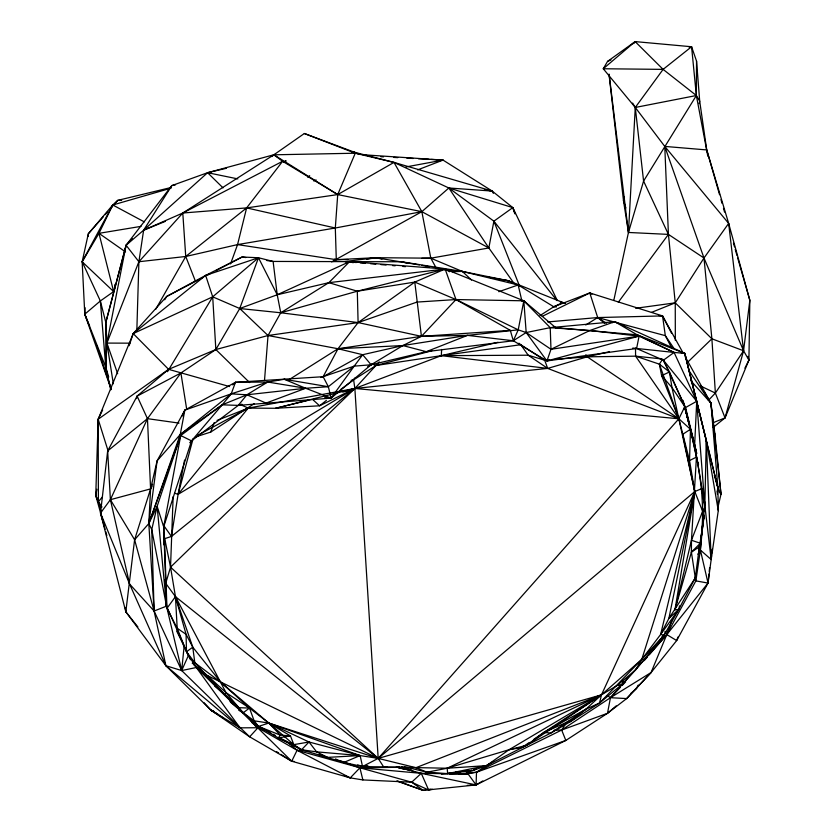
<?xml version="1.0" encoding="UTF-8"?>
<svg xmlns="http://www.w3.org/2000/svg" width="832" height="832" viewBox="0 0 832 832"><rect width="100%" height="100%" fill="white"/><g stroke="black" fill="none" stroke-linecap="round" stroke-linejoin="round"><path stroke-width="1.25" d="M275.215 154.388L207.605 172.702L171.798 185.598L126.09 245.253L105.82 322.483L105.778 367.234L110.708 389.771M441.449 774.166L472.982 770.546L486.502 765.638L550.888 733.034L570.846 721.386L599.57 702.988L621.598 684.746L635.554 669.947L664.113 635.149L678.725 609.419L695.302 577.855L691.402 552.157L691.465 540.259L696.446 457.111L689.853 426.785M707.834 156.281L696.363 95.524L696.54 61.079L691.579 46.748L635.149 41.6L607.547 61.402L603.273 68.754L635.274 107.463L664.768 146.411L728.655 223.402L749.84 300.3L748.925 360.1L725.046 417.893L713.086 427.45M136.843 330.262L138.892 261.726L143.624 230.194L171.798 185.598L175.562 184.808M105.092 529.246L95.753 495.477L98.166 419.234L133.214 333.59L166.691 296.452L205.65 275.402L242.081 257.015L258.492 257.754L273.104 261.435L401.596 261.768L462.363 271.43L508.643 280.779L565.292 303.462M396.729 780.998L423.218 790.4L476.091 784.93L476.497 772.2L492.783 761.748M704.964 501.946L700.378 550.025L695.874 580.882L666.786 634.577L651.061 672.558L626.652 698.578L607.495 713.305L565.833 740.438L476.091 784.93L467.376 785.325M173.139 496.642L170.529 567.154L175.458 596.658L186.077 634.327L192.774 647.202L221.01 682.469L249.475 708.063L268.798 723.06L293.842 744.63L301.548 749.736L343.762 762.466L362.523 766.522L447.169 768.238L486.502 765.638L489.705 763.537M85.072 307.715L84.781 314.205L111.249 389.522M88.213 236.35L88.327 233.761L112.767 204.984L117.738 200.356L170.82 187.574M334.838 261.498L334.953 258.918M103.459 216.58L88.327 233.761L82.16 261.768L100.35 300.966L105.82 322.483L106.902 343.086L105.778 367.234L108.701 377.052M607.339 695.614L610.459 697.694L626.652 698.578L651.061 672.558L676.666 640.567L708.032 583.076L711.173 559.551L704.85 505.617L694.647 445.099L696.717 401.284L684.798 353.371L614.796 321.672L550.222 327.652L526.178 332.54L513.313 340.756L426.275 351.686L371.124 364.77L354.193 366.142L320.684 377.499M717.506 509.205L721.011 494.135L717.881 487.729L684.798 353.371L637.125 334.807L555.641 327.642L523.827 300.81L455.988 299.551L416.988 302.078L358.103 322.577L268.029 335.525L215.842 349.544L168.584 369.346L137.124 396.105L147.462 418.662L150.582 488.894L148.824 523.557L154.097 611.01L165.901 665.735L211.068 710.247L249.652 736.819L291.72 761.218L350.272 777.878L362.866 779.927L411.684 782.205L428.626 790.026L432.39 789.266M342.857 392.09L354.869 388.471L441.314 355.67L441.636 349.44M719.555 194.667L706.732 149.926L699.702 101.171L696.363 95.524L691.579 46.748L663.104 69.378L635.274 107.463L628.451 232.461L613.818 300.321M698.61 550.358L700.357 543.244C706.306 504.057 699.338 464.87 689.572 426.941M333.164 261.57L336.294 259.688L335.317 227.999L337.719 194.584L355.264 153.223L354.526 152.266L304.356 133.505L273.863 154.804L182.79 213.023L143.624 230.194L126.09 245.253L105.82 322.483M264.503 380.536L268.029 335.525L280.748 312.77L328.858 282.662L349.575 261.643L445.13 269.027L523.827 300.81L550.222 327.652L589.732 330.533L639.09 336.128L674.076 352.435L684.798 353.371L717.881 487.729L718.276 510.65L711.173 559.551L700.378 550.025L701.303 538.502M701.511 535.933L701.719 533.374M702.125 528.258L702.333 525.689M703.466 511.607L703.674 509.049M163.925 524.274L163.706 544.804M533.468 739.606L543.837 732.451L585.926 709.218L599.57 702.988L641.784 659.37L660.629 634.483L668.886 618.446L695.302 577.855L699.722 544.086M711.526 555.703L711.173 559.551L706.274 440.055L696.717 401.284L674.076 352.435L637.125 334.807L614.796 321.672L589.732 330.533L550.982 349.294L546.957 360.942L513.313 340.756L467.48 335.379L421.429 336.346L338.01 348.743L268.029 335.525L239.741 308.516L212.701 296.826L133.214 333.59L129.095 345.738M711.766 553.145L712.13 549.297M717.288 494.135L717.881 487.729L710.923 403.125L685.162 356.689M268.705 731.453L257.962 727.74L249.652 736.819L181.688 670.55L184.163 645.954L166.525 606.143L151.757 529.558L148.824 523.557L157.123 460.782L184.85 410.124L235.477 382.283L323.128 376.709L362.69 354.713L402.886 345.561L467.48 335.379L518.222 329.836L526.178 332.54L550.982 349.294L639.09 336.128L636.594 348.514L546.957 360.942L526.178 332.54L523.827 300.81L521.269 300.425M708.968 574.049L708.032 583.076L666.786 634.577L649.241 654.846M709.238 571.48L709.634 567.611M717.35 492.877L717.881 487.729L714.334 475.322M114.369 289.401L114.91 284.388M439.972 269.402L445.13 269.027L455.988 299.551L421.429 336.346L402.886 345.561L371.124 364.77L362.69 354.713L354.193 366.142L328.349 386.714L284.242 379.278L267.706 382.034L231.213 393.858L180.253 434.512L157.123 460.782L150.582 488.894L134.607 539.76L125.809 611.78L165.901 665.735L239.949 727.844L257.962 727.74L297.066 750.287L350.272 777.878L359.913 767.822L361.088 765.71M684.289 409.022L684.559 406.713M713.066 422.708L725.046 417.893L743.569 350.771L749.84 300.3L737.724 258.045M679.567 605.81L678.725 609.419L674.95 609.794L691.402 552.157L700.357 543.244L703.456 521.602M703.82 519.054L704.371 515.237L702.395 527.769M698.318 548.902L699.494 546.666L700.648 539.105M701.033 536.588L701.615 532.813M554.986 359.372L587.236 356.834L635.586 356.158L659.381 364.156L678.881 418.777L689.53 460.543L694.782 491.566L674.95 609.794L691.465 540.259L702.614 511.285L694.782 491.566L671.965 387.494L669.469 371.977L663.239 360.121M717.215 491.556L717.881 487.729M100.256 506.095L95.753 495.477L96.918 489.174M229.58 386.568L168.584 369.346L133.214 333.59L205.65 275.402L258.492 257.754L239.741 308.516L215.842 349.544L180.898 372.975L137.124 396.105L107.661 450.944L100.516 513.053L129.594 584.043L165.901 665.735L181.688 670.55L166.525 606.143L163.696 526.822L180.71 435.531L180.253 434.512L222.196 404.82L238.264 405.392L331.105 398.112L328.349 386.714L305.666 388.263L246.906 394.794L231.213 393.858L184.85 410.124L180.253 434.512L148.824 523.557L134.607 539.76L154.097 611.01L181.688 670.55L196.342 667.514L291.72 761.218L294.143 761.436M184.558 460.096L178.09 494.354L171.454 536.453L164.445 538.751L166.972 608.306L177.195 628.233L186.493 651.726L194.813 662.719L224.546 694.2L243.235 712.754L258.544 726.409L278.294 737.901L301.548 749.736L316.618 751.868L360.131 755.57L378.196 758.399L415.979 767.686L426.993 772.2L447.658 773.625L460.855 771.701L455.853 771.846M514.27 283.712L488.842 247.967L493.886 221.177L512.814 207.615L557.263 300.466M464.266 774.374L476.497 772.2L561.662 730.038L607.495 713.305L610.459 697.694L666.786 634.577L672.069 619.954M714.386 436.249L714.865 433.722L710.923 403.125L704.205 392.049M353.205 262.725L349.575 261.643L277.222 294.767L239.741 308.516L280.748 312.77L357.302 291.21L414.794 282.09L455.988 299.551L510.307 330.346L513.313 340.756L518.222 329.836L523.827 300.81M624.218 196.872L623.49 200.647L628.451 232.461L668.429 234.395L703.986 258.014L743.569 350.771L748.925 360.1L744.89 368.17M113.329 383.77L106.902 343.086L126.09 245.253L132.309 238.68M683.114 400.431L690.466 429.281L682.708 434.314L694.782 491.566L668.886 618.446L678.725 609.419L660.629 634.483L664.113 635.149L665.558 631.592M699.14 103.688L699.702 101.171L696.54 61.079M267.706 382.034L246.906 394.794L222.196 404.82L191.516 440.866L163.696 526.822L157.134 506.345L151.757 529.558L154.097 611.01L166.525 606.143L157.134 506.345L180.71 435.531L222.196 404.82L231.213 393.858L235.477 382.283L267.706 382.034L305.666 388.263L331.105 398.112L371.124 364.77L367.744 366.631M599.57 702.988L601.484 694.845L694.782 491.566L701.813 488.592L705.099 510.141L702.614 511.285M136.531 398.601L137.124 396.105M660.629 634.483L694.782 491.566L378.196 758.399L362.523 766.522L357.687 764.858M230.558 263.921L237.557 244.598L246.626 207.906L282.62 161.294L337.719 194.584L421.845 211.671L488.842 247.967L430.81 258.18L421.751 258.326M193.055 438.828L178.09 494.354L174.502 493.178M270.847 733.013L258.544 726.409L254.155 720.814L243.235 712.754L226.054 692.661L175.458 596.658L165.714 583.315L170.529 567.154L163.498 532.719M694.782 491.566L641.784 659.37L635.554 669.947L617.219 685.443L509.07 749.715L486.502 765.638L447.658 773.625L447.169 768.238L601.484 694.845L641.784 659.37L664.113 635.149L662.043 636.678M195.863 436.81L210.714 432.089L214.219 422.531M678.007 636.948L676.666 640.567L666.786 634.577L665.059 631.301M117.666 373.734L106.902 343.086L138.892 261.726L182.79 213.023L282.62 161.294L273.863 154.804L271.97 156.551M137.894 626.964L125.809 611.78L100.516 513.053L110.396 499.689L150.582 488.894L152.63 484.193M182.291 416.01L184.85 410.124M181.688 670.55L188.469 655.335L176.79 631.218M167.492 371.696L212.701 296.826L258.492 257.754L277.222 294.767L280.748 312.77L358.103 322.577L421.429 336.346L510.307 330.346M102.658 409.916L98.166 419.234L98.405 501.654L101.088 511.67M157.134 506.345L148.824 523.557L180.71 435.531L191.516 440.866L238.264 405.392L246.906 394.794L266.063 403.073L305.666 388.263L284.242 379.278M141.003 226.366L98.966 233.334L113.641 291.564L100.35 300.966L105.778 367.234L84.781 314.205L82.16 261.768L98.966 233.334L112.767 204.984L171.08 188.167M662.678 359.039L659.381 364.156L669.469 371.977L684.788 406.661L678.881 418.777L378.196 758.399L268.798 723.06L254.155 720.814L249.475 708.063L226.054 692.661L207.48 675.615L193.138 663.957M638.227 685.09L636.522 688.542L630.718 693.493M101.66 510.765L100.516 513.053L104.333 525.262M449.53 271.742L445.13 269.027L414.794 282.09L358.103 322.577L338.01 348.743L323.128 376.709L328.349 386.714M623.49 681.408L621.598 684.746L617.219 685.443M155.657 309.41L185.734 256.485L246.626 207.906L337.719 194.584L393.994 162.406L492.17 191.058L512.814 207.615L515.091 213.616M697.902 554.299L700.378 550.025L708.032 583.076L695.874 580.882L695.115 577.252M164.705 299.78L166.691 296.452L202.103 277.93M150.582 488.894L151.913 486.678M663.104 69.378L603.273 68.754L635.149 41.6L663.104 69.378L696.363 95.524L643.583 181.064L628.451 232.461L609.118 74.266M565.812 723.538L561.662 730.038L565.833 740.438L476.497 772.2L458.546 774.228M708.292 400.504L715.374 393.058L743.569 350.771L728.655 223.402L706.732 149.926L664.768 146.411L668.429 234.395L675.251 302.838L675.334 340.392M728.655 223.402L703.986 258.014L675.251 302.838L651.477 312.395M324.667 397.686L331.105 398.112L354.193 366.142M633.672 43.628L635.149 41.6M166.972 608.306L175.458 596.658L378.196 758.399L383.76 767.104L387.317 766.626M572.343 719.337L570.846 721.386L568.391 722.145M618.311 302.245L668.429 234.395L643.583 181.064L635.274 107.463L632.632 103.074M340.382 389.698L353.621 379.881L355.181 377.811M425.537 773.947L426.993 772.2L447.169 768.238L509.07 749.715L526.646 745.295L601.484 694.845L378.196 758.399L207.48 675.615M101.972 507.031L98.405 501.654L102.482 496.912M644.228 660.639L647.566 656.77M105.134 214.666L107.661 211.806M111.02 207.99L112.694 206.086M114.379 204.173L117.738 200.356L121.618 200.418M379.246 361.889L354.869 388.471L170.529 567.154L378.196 758.399L354.869 388.471L353.621 379.881L376.054 365.487L431.798 350.813M189.738 442.738L191.516 440.866M554.154 730.174L561.662 730.038L610.459 697.694L620.308 687.398M622.097 685.526L625.674 681.782M368.867 766.282L362.523 766.522L360.131 755.57L309.005 741.998L301.548 749.736L293.145 745.014M226.054 692.661L224.546 694.2L214.656 685.963M307.902 177.455L309.691 175.646M687.274 362.596L711.89 338.79L703.986 258.014L664.768 146.411M523.838 745.753L522.059 747.458L509.07 749.715M529.318 742.456L522.059 747.458L526.646 745.295L543.837 732.451L568.953 721.313L570.846 721.386L585.926 709.218L601.484 694.845L415.979 767.686M232.638 384.873L235.477 382.283M226.502 168.272L207.605 172.702L143.624 230.194L165.287 221.395M331.635 261.903L421.845 211.671L448.843 187.99L492.17 191.058L493.386 193.357M607.495 713.305L616.2 705.879M100.35 300.966L84.781 314.205L89.617 326.071M609.513 351.655L587.236 356.834L547.685 368.41L354.869 388.471L171.454 536.453L163.436 525.127M326.404 400.39L319.571 405.798L275.652 408.283L248.217 408.106L217.058 420.399M469.269 771.056L466.149 773.375L449.55 774.082M254.218 403.676L210.714 432.089M636.594 348.514L663.416 360.204L674.076 352.435L632.757 348.057M192.774 647.202L186.493 651.726L186.077 634.327L177.195 628.233L175.458 596.658L192.774 647.202L194.813 662.719L221.01 682.469L268.798 723.06L280.342 735.155L290.451 735.894L293.842 744.63L309.005 741.998L316.618 751.868L327.558 757.38L360.131 755.57L268.798 723.06L258.544 726.409L251.212 721.365M585.926 709.218L550.888 733.034L543.837 732.451L601.484 694.845M168.584 369.346L98.166 419.234L108.254 451.391M285.802 160.711L283.712 162.178L286.052 161.075M463.278 771.472L472.982 770.546L475.114 769.09M691.402 552.157L699.494 546.666M539.978 315.598L553.769 306.769L562.942 302.474M288.569 379.995L338.01 348.743L402.886 345.561L426.275 351.686L467.48 335.379M585.738 324.979L597.698 317.564L662.542 315.91L683.28 353.288M610.459 697.694L651.061 672.558M307.549 400.473L275.652 408.283L354.869 388.471L178.09 494.354L248.217 408.106L354.869 388.471L678.881 418.777L690.466 429.281L689.53 460.543L696.446 457.111L697.143 459.524M549.172 359.622L546.957 360.942L639.09 336.128L637.125 334.807M472.982 770.546L476.278 768.581M396.417 766.636L421.273 773.323L476.091 784.93L482.768 780.957M471.775 770.172L466.149 773.375L468.135 774.02L476.091 784.93M695.916 450.06L685.547 407.545L696.717 401.284L663.416 360.204L659.953 358.457M197.964 435.136L248.217 408.106L241.228 404.945M207.813 274.945L210.101 273.749M215.81 270.764L242.081 257.015L245.804 257.546M354.869 388.471L319.571 405.798L313.342 400.088M542.308 316.326L589.784 292.937L662.542 315.91L671.507 333.164M669.469 371.977L661.606 375.658L678.881 418.777L547.685 368.41L528.185 355.202L520.801 344.708L518.918 343.2M313.768 180.981L316.118 179.93M607.547 61.402L610.99 59.883M360.131 755.57L343.762 762.466L335.462 758.95M612.404 322.629L614.796 321.672M417.633 169.894L443.019 160.087L492.17 191.058L484.526 189.665M444.267 269.911L462.363 271.43L518.149 284.96L553.769 306.769L589.784 292.937L591.926 294.299M195.53 281.445L185.734 256.485L182.79 213.023L185.162 212.118M498.815 291.71L518.149 284.96L520.291 286.374M345.956 262.912L349.575 261.643M238.264 405.392L241.862 404.196M340.839 760.947L359.913 767.822L367.266 765.71M328.858 282.662L357.302 291.21L445.13 269.027L328.858 282.662L277.222 294.767L273.104 261.435L266.895 260.551M371.467 363.896L376.054 365.487L441.314 355.67L498.129 342.264M436.072 267.8L430.81 258.18L421.845 211.671L335.317 227.999L237.557 244.598L185.734 256.485L138.892 261.726L126.09 245.253M635.274 107.463L696.363 95.524M406.037 166.93L443.019 160.087L362.721 154.731M366.766 259.262L375.669 257.702L430.81 258.18L464.266 272.262M192.182 663.177L194.813 662.719M397.748 781.05L423.218 790.4L425.766 789.963M428.314 789.516L430.872 789.079M351.135 380.297L353.621 379.881M635.648 308.287L675.251 302.838L711.89 338.79L743.569 350.771M441.314 355.67L520.801 344.708L544.658 360.173L547.685 368.41L441.314 355.67L528.185 355.202L544.658 360.173L547.248 359.975M344.729 261.56L375.669 257.702L419.432 264.93M449.446 772.938L453.242 772.522M455.78 772.252L460.855 771.701M689 46.998L691.579 46.748M547.747 321.942L597.698 317.564L665.319 335.65L674.003 348.504M182.79 213.023L246.626 207.906L335.317 227.999M237.557 244.598L336.294 259.688L375.669 257.702L382.013 259.064M223.028 187.866L207.605 172.702L211.432 172.557M451.974 271.669L462.363 271.43L471.505 280.03M514.842 213.772L512.814 207.615L448.843 187.99L393.994 162.406L355.264 153.223L273.863 154.804L337.719 194.584M336.294 259.688L347.942 259.511M423.686 351.718L426.275 351.686M362.866 779.927L359.913 767.822L398.83 767.281L403.489 769.132M106.902 343.086L130.031 343.169M468.135 774.02L421.273 773.323L359.913 767.822M351.998 152.204L354.526 152.266L393.994 162.406L421.845 211.671M305.885 750.703L297.066 750.287L288.257 742.737M380.942 156.728L383.521 156.863M393.869 157.425L397.748 157.633M406.806 158.122L413.265 158.475M418.444 158.756L428.792 159.318M431.371 159.453L443.019 160.087M553.769 306.769L556.358 306.977M348.608 261.882L356.356 262.538M360.235 262.86L365.404 263.297M370.583 263.723L375.752 264.16M380.921 264.597L386.09 265.034M392.558 265.574L395.138 265.793M402.896 266.438L405.486 266.656M658.767 315.557L662.542 315.91L665.319 335.65L671.882 348.338M635.513 347.953L635.586 356.158L661.388 358.904M398.455 768.04L411.226 769.714M495.768 279.001L508.643 280.779L513.001 283.504M179.036 423.103L147.462 418.662L107.661 450.944L110.396 499.689L129.594 584.043L154.097 611.01M328.588 397.748L331.105 398.112M421.99 265.387L429.634 266.75M488.249 277.16L508.643 280.779M560.362 302.11L565.469 303.056M680.992 352.643L684.798 353.371M207.605 172.702L237.817 178.901M488.436 190.258L492.17 191.058M404.3 766.719L426.993 772.2M338.01 348.743L362.69 354.713M409.157 781.581L411.684 782.205L423.218 790.4M204.038 702.718L211.068 710.247L213.554 710.861M401.596 261.768L407.846 263.359M691.465 540.259L700.357 543.244M398.986 766.865L409.739 770.65M319.29 754.354L327.558 757.38M344.334 775.663L350.272 777.878M304.356 133.505L355.264 153.223M258.544 726.409L280.342 735.155L278.294 737.901L287.487 742.248M401.554 766.626L415.782 772.356M293.842 744.63L278.294 737.901L290.451 735.894L268.798 723.06L309.005 741.998M354.526 152.266L359.154 154.388M700.534 385.996L715.374 393.058L725.046 417.893M553.311 326.529L555.641 327.642M455.988 299.551L518.222 329.836M144.29 221.874L112.767 204.984L82.16 261.768L113.641 291.564M273.083 734.219L275.319 735.415M280.904 738.421L286.499 741.426M238.774 710.258L243.235 712.754L249.475 708.063L239.013 707.699L194.022 664.945M223.059 717.818L211.068 710.247L217.838 714.106M211.068 710.247L239.949 727.844L196.342 667.514L188.469 655.335L183.414 645.07M276.463 751.577L278.647 752.96M280.821 754.333L291.72 761.218L297.066 750.287L411.684 782.205L421.273 773.323L428.626 790.026M589.784 292.937L597.698 317.564L606.382 323.222M98.966 233.334L125.559 251.93M254.821 725.535L257.962 727.74L252.117 722.654L257.962 727.74M557.014 300.622L493.886 221.177L448.843 187.99L488.842 247.967M597.698 317.564L604.687 323.346M230.402 702.094L243.235 712.754L229.622 700.783M249.61 382.585L215.842 349.544L212.701 296.826L205.65 275.402M690.664 380.515L710.923 403.125L721.011 494.135L719.441 492.066M635.586 356.158L678.881 418.777L587.236 356.834L585.842 354.775M688.48 369.928L710.923 403.125M684.788 406.661L671.965 387.494L661.606 375.658L659.381 364.156M700.846 386.506L702.187 388.731M134.607 539.76L110.396 499.689L147.462 418.662L180.898 372.975L186.722 409.438M187.065 652.87L190.476 659.745M663.416 360.204L685.547 407.545M95.753 495.477L98.405 501.654M493.886 221.177L519.293 285.48M713.482 430.113L714.865 433.722L721.011 494.135M96.647 345.405L111.093 388.17M625.903 207.958L623.49 200.647L609.024 74.298M165.87 604.614L166.598 607.079M697.85 461.926L698.558 464.339M720.98 199.638L722.051 203.362M723.476 208.333L724.547 212.066M733.45 243.131L734.521 246.865M735.228 249.35L737.017 255.559M105.778 531.752L106.818 535.506M684.58 406.65L690.102 427.731M690.747 430.217L694.647 445.099M684.601 406.994L688.178 420.794M688.834 423.301L696.644 453.409M689 424.424L684.986 406.817L689.437 424.414M690.071 426.93L696.696 453.326M685.006 406.806L689.25 424.278M518.149 284.96L521.966 301.226M748.041 356.325L748.925 360.1M718.276 510.65L706.274 440.055L704.85 505.617L696.717 401.284M165.214 579.54L165.714 583.315M421.429 336.346L414.794 282.09M125.351 607.984L125.809 611.78M177.195 628.233L177.559 632.008M711.89 338.79L715.374 393.058M550.222 327.652L550.982 349.294M357.302 291.21L358.103 322.577M705.037 502.518L705.058 505.066"/></g></svg>
